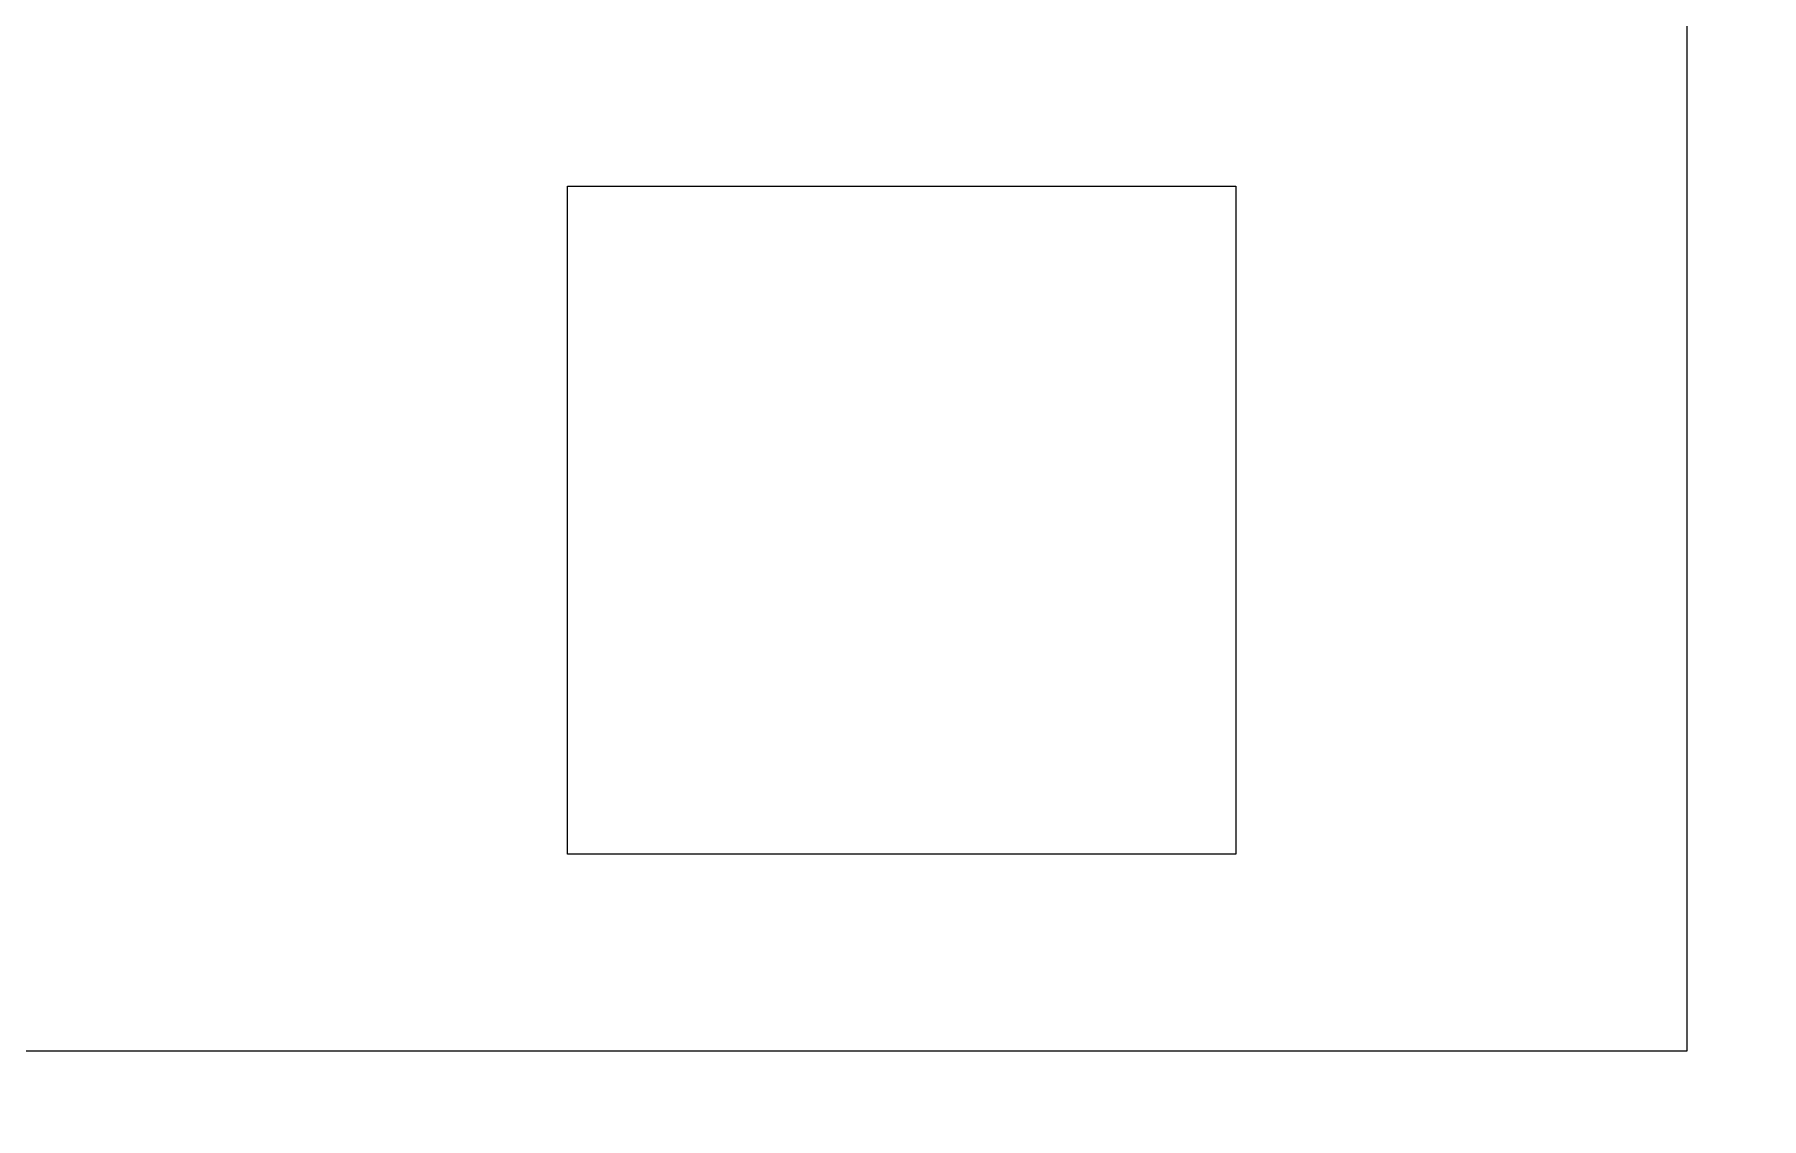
# Model space of a CAD drawing. Header units: inches. Extents: x -12418 to 242017, y -29325 to 19878.
# Drawn here: x 12985 to 14148, y -8523 to -7793 of the extents above; entities that cross this region are included whole.
import ezdxf

# ---------------------------------------------------------------- set-up
doc = ezdxf.new("R2010")
doc.units = ezdxf.units.IN
doc.header["$LTSCALE"] = 25
doc.header["$MEASUREMENT"] = 0
doc.linetypes.add('DASHDOT', pattern=[25.4, 12.7, -6.35, 0, -6.35])
doc.layers.get('0').update_dxf_attribs({"color": 8})
for name, color, linetype, lineweight in [('00-Ground Floor$0$LOADING', 253, 'Continuous', 5), ('00-Ground Floor$0$Walls', 251, 'Continuous', 5), ('E-LITE-CLNG-CNDT', 6, 'DASHDOT', 35)]:
    doc.layers.add(name, color=color, linetype=linetype, lineweight=lineweight)

# ---------------------------------------------------------------- blocks, each defined once
blk = doc.blocks.new('00-Ground Floor$0$ME19011A-P')
for p, q in [((-0.425, 0), (0.425, 0)), ((-0.425, 0), (-0.425, -0.015)), ((0.425, 0), (0.425, -0.015)), ((-0.425, -0.015), (0.425, -0.015)), ((-0.3675, -0.0198), (-0.2325, -0.0198)), ((-0.3675, -0.0198), (-0.3675, -0.0399)), ((-0.36, -0.015), (-0.36, -0.0198)), ((-0.24, -0.015), (-0.24, -0.0198)), ((-0.2325, -0.0198), (-0.2325, -0.0399)), ((-0.15, -0.015), (-0.15, -0.04)), ((0, -0.015), (0, -0.04)), ((0.1, -0.015), (0.1, -0.045)), ((0.2, -0.045), (0.2, -0.015)), ((0.2818, -0.015), (0.2484, -0.015)), ((0.2484, -0.0243), (0.2484, -0.015)), ((0.2818, -0.0243), (0.2818, -0.015)), ((0.3211, -0.015), (0.2877, -0.015)), ((0.2877, -0.015), (0.2877, -0.0531)), ((0.3211, -0.0531), (0.3211, -0.015)), ((0.3623, -0.015), (0.3289, -0.015)), ((0.3289, -0.015), (0.3289, -0.0531)), ((0.3623, -0.0531), (0.3623, -0.015)), ((0.3682, -0.0243), (0.3682, -0.015)), ((0.3682, -0.015), (0.4016, -0.015)), ((0.4016, -0.0243), (0.4016, -0.015)), ((-0.15, -0.025), (0, -0.025)), ((-0.0402, -0.0312), (-0.0496, -0.0337)), ((-0.0376, -0.0409), (-0.0402, -0.0312)), ((0.2818, -0.0243), (0.2484, -0.0243)), ((0.3211, -0.0243), (0.2877, -0.0243)), ((0.3623, -0.0243), (0.3289, -0.0243)), ((0.3682, -0.0243), (0.4016, -0.0243)), ((-0.3675, -0.0399), (-0.2325, -0.0399)), ((-0.15, -0.04), (-0.1187, -0.04)), ((-0.0887, -0.04), (-0.0637, -0.04)), ((-0.0606, -0.0371), (-0.0787, -0.0432)), ((-0.0787, -0.0432), (-0.077, -0.0497)), ((-0.0582, -0.046), (-0.077, -0.0497)), ((-0.047, -0.0434), (-0.0376, -0.0409)), ((-0.0379, -0.04), (0, -0.04)), ((0.1, -0.035), (0.2, -0.035)), ((0.1, -0.045), (0.2, -0.045)), ((0.2877, -0.0531), (0.3211, -0.0531)), ((0.3289, -0.0531), (0.3623, -0.0531))]:
    blk.add_line(p, q)
at = {"color": 8, "const_width": 0.000601}
for points in [[(0.3044, -0.0531, -0.184574), (0.2977, -0.0636, -1.44364), (0.2961, -0.0581, -0.837915), (0.2969, -0.0664, -0.30536), (0.2839, -0.062, -1.584726), (0.2894, -0.0609, -0.253153), (0.2827, -0.0684, -0.874198), (0.2775, -0.0585, -0.915253), (0.2791, -0.0658, -0.223821), (0.2683, -0.0644, -1.703343), (0.272, -0.0597, -0.588962), (0.2621, -0.068, -0.717795), (0.2625, -0.0581, -0.983104), (0.2645, -0.0644, -0.326362), (0.2534, -0.0609, -0.758716), (0.2609, -0.0514, -0.906186), (0.2593, -0.0565, -0.189488), (0.2526, -0.0522, -0.7948), (0.2613, -0.0423, -1.223996), (0.2574, -0.047, -0.072149), (0.2534, -0.0403, -0.645886), (0.2609, -0.0324, -1.366917), (0.2574, -0.0371, -0.078415), (0.2542, -0.0308, -0.723006), (0.2613, -0.0256, -1.105484), (0.2582, -0.0292, -0.221197), (0.2566, -0.0243, -0.221197)], [(0.3456, -0.0531, 0.184574), (0.3523, -0.0636, 1.44364), (0.3539, -0.0581, 0.837915), (0.3531, -0.0664, 0.30536), (0.3661, -0.062, 1.584726), (0.3606, -0.0609, 0.253153), (0.3673, -0.0684, 0.874198), (0.3725, -0.0585, 0.915253), (0.3709, -0.0658, 0.223821), (0.3817, -0.0644, 1.703343), (0.378, -0.0597, 0.588962), (0.3879, -0.068, 0.717795), (0.3875, -0.0581, 0.983104), (0.3855, -0.0644, 0.326362), (0.3966, -0.0609, 0.758716), (0.3891, -0.0514, 0.906186), (0.3907, -0.0565, 0.189488), (0.3974, -0.0522, 0.7948), (0.3887, -0.0423, 1.223996), (0.3926, -0.047, 0.072149), (0.3966, -0.0403, 0.645886), (0.3891, -0.0324, 1.366917), (0.3926, -0.0371, 0.078415), (0.3958, -0.0308, 0.723006), (0.3887, -0.0256, 1.105484), (0.3918, -0.0292, 0.221197), (0.3934, -0.0243, 0.221197)]]:
    blk.add_lwpolyline(points, format="xyb", dxfattribs=at)
blk.add_lwpolyline([(-0.1187, -0.0482), (-0.0887, -0.0482), (-0.0887, -0.0382), (-0.1187, -0.0382)], close=True)
blk.add_circle((-0.0537, -0.04), 0.0075)
for centre, radius, start, end in [((-0.1037, -0.04), 0.01, 10.4593, 169.5407), ((-0.1037, -0.04), 0.0075, 14.0075, 165.9925), ((-0.0537, -0.04), 0.01, 45, 180)]:
    blk.add_arc(centre, radius, start, end)
blk = doc.blocks.new('00-Ground Floor$0$M.44.57.64')
at = {"layer": '00-Ground Floor$0$LOADING', "xscale": 1000.000000000002, "yscale": 1000.000000000002, "zscale": 1000.000000000002, "rotation": 225.9999036123427}
blk.add_blockref('00-Ground Floor$0$ME19011A-P', (-80806.9, 16720.7), dxfattribs=at)
blk = doc.blocks.new('00-Ground Floor')
at = {"layer": '00-Ground Floor$0$LOADING'}
blk.add_lwpolyline([(13793.9, -8345), (13343.9, -8345), (13343.9, -7895), (13793.9, -7895)], close=True, dxfattribs=at)
at = {"layer": '00-Ground Floor$0$Walls'}
for p, q in [((14097.9, -8477.4, 0), (14097.9, -4747.4, 0)), ((10497.9, -8477.4, 0), (14097.9, -8477.4, 0))]:
    blk.add_line(p, q, dxfattribs=at)
at = {"layer": '00-Ground Floor$0$LOADING', "rotation": 224.0000963876573}
blk.add_blockref('00-Ground Floor$0$M.44.57.64', (-55544.8, -52168.9, 0), dxfattribs=at)

msp = doc.modelspace()

# ---------------------------------------------------------------- block references
at = {"layer": 'E-LITE-CLNG-CNDT'}
msp.add_blockref('00-Ground Floor', (0, 0), dxfattribs=at)

doc.saveas('drawing.dxf')
